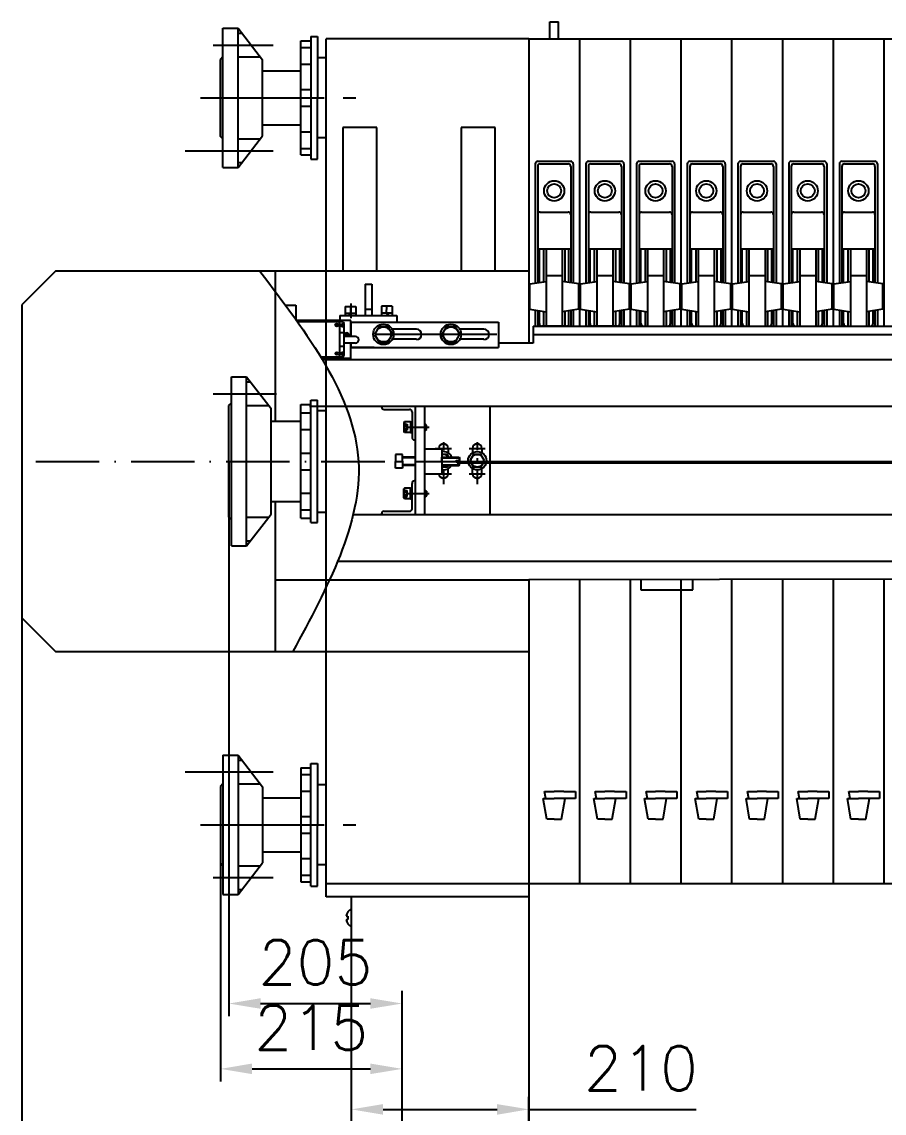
# Model space of a CAD drawing. Extents: x -2176 to 14083, y -1057 to 7853.
# Drawn here: x -479 to 542, y 5066 to 6358 of the extents above; entities that cross this region are included whole.
import ezdxf

# ---------------------------------------------------------------- set-up
doc = ezdxf.new("R2010")
doc.units = 0
doc.header["$LTSCALE"] = 15
for name, pattern in [('DASHED', [0.75, 0.5, -0.25]), ('GEN3A', [3.125, 2.25, -0.875]), ('GEN7', [13.75, 9.75, -1.5, 1, -1.5]), ('GEN7A', [7.5, 5, -1.25, 0, -1.25])]:
    doc.linetypes.add(name, pattern=pattern)
doc.layers.get('0').update_dxf_attribs({"linetype": 'CONTINUOUS'})
doc.layers.get('DEFPOINTS').update_dxf_attribs({"linetype": 'CONTINUOUS'})
for name, color, linetype in [('0N', 7, 'CONTINUOUS'), ('3AN', 6, 'GEN3A'), ('5', 3, 'CONTINUOUS'), ('7', 4, 'GEN7'), ('7A', 4, 'GEN7A'), ('7AN', 4, 'GEN7A')]:
    doc.layers.add(name, color=color, linetype=linetype)
doc.styles.get("Standard").update_dxf_attribs({"font": 'txt.shx', "bigfont": 'hztxt.shx'})
doc.dimstyles.new('GEN-ISO', dxfattribs={"dimscale": 15, "dimtxt": 3.5, "dimasz": 2.5, "dimexe": 1, "dimexo": 0, "dimgap": 1.5, "dimtad": 1, "dimzin": 9, "dimdsep": 46, "dimtxsty": 'Standard', "dimcen": 0, "dimclrd": 256, "dimclre": 256, "dimclrt": 2, "dimaunit": 1, "dimadec": 0, "dimazin": 0, "dimtp": 0.1, "dimtm": 0.1, "dimtfac": 0.71, "dimtdec": 3, "dimtmove": 0, "dimatfit": 3, "dimfxl": 0, "dimtzin": 0, "dimarcsym": 0})

# ---------------------------------------------------------------- blocks, each defined once
blk = doc.blocks.new('*D9')
at = {"linetype": 'ByBlock'}
for p, q in [((7531.5, 5530.8), (7531.5, 3845.9)), ((-478.7, 4676.1), (-478.7, 3845.9)), ((7494, 3860.9), (-441.2, 3860.9))]:
    blk.add_line(p, q, dxfattribs=at)
for points in [[(-441.2, 3867.2), (-441.2, 3854.7), (-478.7, 3860.9)], [(7494, 3867.2), (7494, 3854.7), (7531.5, 3860.9)]]:
    blk.add_solid(points, dxfattribs=at)
at = {"layer": 'DEFPOINTS', "color": 0, "linetype": 'ByBlock'}
for p in [(7531.5, 5530.8), (-478.7, 4676.1), (-478.7, 3860.9)]:
    blk.add_point(p, dxfattribs=at)
at = {"color": 2, "linetype": 'ByBlock', "insert": (3525.9, 3909.7), "char_height": 52.5, "attachment_point": 5}
blk.add_mtext('8010', dxfattribs=at)
blk = doc.blocks.new('*D10')
at = {"linetype": 'ByBlock'}
for p, q in [((6489.1, 5677.6), (6489.1, 4017.7)), ((-478.7, 5652.6), (-478.7, 4017.7)), ((6451.6, 4032.7), (-441.2, 4032.7))]:
    blk.add_line(p, q, dxfattribs=at)
for points in [[(-441.2, 4038.9), (-441.2, 4026.4), (-478.7, 4032.7)], [(6451.6, 4038.9), (6451.6, 4026.4), (6489.1, 4032.7)]]:
    blk.add_solid(points, dxfattribs=at)
at = {"layer": 'DEFPOINTS', "color": 0, "linetype": 'ByBlock'}
for p in [(6489.1, 5677.6), (-478.7, 5652.6), (-478.7, 4032.7)]:
    blk.add_point(p, dxfattribs=at)
at = {"color": 2, "linetype": 'ByBlock', "insert": (3005.2, 4081.4), "char_height": 52.5, "attachment_point": 5}
blk.add_mtext('6968', dxfattribs=at)
blk = doc.blocks.new('*D12')
at = {"linetype": 'ByBlock'}
for p, q in [((-243.7, 5407.6), (-243.7, 5103.9)), ((-28.7, 5066.5), (-28.7, 5133.9)), ((-206.2, 5118.9), (-66.2, 5118.9))]:
    blk.add_line(p, q, dxfattribs=at)
for points in [[(-206.2, 5125.2), (-206.2, 5112.7), (-243.7, 5118.9)], [(-66.2, 5125.2), (-66.2, 5112.7), (-28.7, 5118.9)]]:
    blk.add_solid(points, dxfattribs=at)
at = {"layer": 'DEFPOINTS', "color": 0, "linetype": 'ByBlock'}
for p in [(-243.7, 5407.6), (-28.7, 5118.9), (-28.7, 5066.5)]:
    blk.add_point(p, dxfattribs=at)
at = {"color": 2, "linetype": 'ByBlock', "insert": (-136.2, 5167.7), "char_height": 52.5, "attachment_point": 5}
blk.add_mtext('215', dxfattribs=at)
blk = doc.blocks.new('*D13')
at = {"linetype": 'ByBlock'}
for p, q in [((-233.7, 5837.6), (-233.7, 5181.2)), ((-28.7, 5066.5), (-28.7, 5211.2)), ((-196.2, 5196.2), (-66.2, 5196.2))]:
    blk.add_line(p, q, dxfattribs=at)
for points in [[(-196.2, 5202.5), (-196.2, 5190), (-233.7, 5196.2)], [(-66.2, 5202.5), (-66.2, 5190), (-28.7, 5196.2)]]:
    blk.add_solid(points, dxfattribs=at)
at = {"layer": 'DEFPOINTS', "color": 0, "linetype": 'ByBlock'}
for p in [(-233.7, 5837.6), (-28.7, 5196.2), (-28.7, 5066.5)]:
    blk.add_point(p, dxfattribs=at)
at = {"color": 2, "linetype": 'ByBlock', "insert": (-131.2, 5245), "char_height": 52.5, "attachment_point": 5}
blk.add_mtext('205', dxfattribs=at)
blk = doc.blocks.new('*D14')
at = {"linetype": 'ByBlock'}
for p, q in [((-88.7, 4937.6), (-88.7, 5086)), ((121.3, 4937.6), (121.3, 5086)), ((-51.2, 5071), (83.8, 5071)), ((121.3, 5071), (319.2, 5071))]:
    blk.add_line(p, q, dxfattribs=at)
for points in [[(-51.2, 5077.2), (-51.2, 5064.7), (-88.7, 5071)], [(83.8, 5077.2), (83.8, 5064.7), (121.3, 5071)]]:
    blk.add_solid(points, dxfattribs=at)
at = {"layer": 'DEFPOINTS', "color": 0, "linetype": 'ByBlock'}
for p in [(121.3, 5071), (-88.7, 4937.6), (121.3, 4937.6)]:
    blk.add_point(p, dxfattribs=at)
at = {"color": 2, "linetype": 'ByBlock', "insert": (254, 5119.7), "char_height": 52.5, "attachment_point": 5}
blk.add_mtext('210', dxfattribs=at)
blk = doc.blocks.new('*U23')
at = {"layer": '3AN'}
for p, q in [((1.6, 20.8), (0, 18)), ((0, 18), (0, -18)), ((1.6, 20.8), (20.7, 20.8)), ((20.7, 20.8), (22.3, 18)), ((22.3, 18), (22.3, -18)), ((1.6, 10.4), (20.7, 10.4)), ((1.6, -10.4), (20.7, -10.4)), ((1.6, -20.8), (0, -18)), ((1.6, -20.8), (20.7, -20.8)), ((20.7, -20.8), (22.3, -18))]:
    blk.add_line(p, q, dxfattribs=at)
for centre, radius, start, end in [((9.2, 15.6), 9.19, 154.4385, 214.4385), ((13.1, 15.6), 9.19, 325.5615, 25.5615), ((34.3, 0), 34.3, 162.383, 197.617), ((-12, 0), 34.3, 342.383, 17.617), ((9.2, -15.6), 9.19, 145.5615, 205.5615), ((13.1, -15.6), 9.19, 334.4385, 34.4385)]:
    blk.add_arc(centre, radius, start, end, dxfattribs=at)
at = {"layer": '7AN'}
blk.add_line((-45, 0), (67.3, 0), dxfattribs=at)
blk = doc.blocks.new('*U25')
at = {"layer": '3AN'}
for p, q in [((-136.2, 22.3), (-189.1, 36.1)), ((-141.9, 0.6), (-194.8, 14.5)), ((-141.9, 0.6), (-136.2, 22.3)), ((-97, 11.2), (-194.8, -14.5)), ((-3, 11.2), (-97, 11.2)), ((0, 12), (-3, 11.2)), ((0, 10.4), (-3, 11.2)), ((0, 12), (0, -12)), ((0, 12), (64, 12)), ((0, 10.4), (64, 10.4)), ((64, 12), (64, 10.4)), ((64, 12), (64, -12)), ((64, 10.4), (64, -10.4)), ((-97, -11.2), (-188.8, -36.1)), ((-3, -11.2), (-97, -11.2)), ((0, -10.4), (-3, -11.2)), ((0, -12), (-3, -11.2)), ((0, -10.4), (64, -10.4)), ((0, -12), (64, -12)), ((64, -12), (64, -10.4))]:
    blk.add_line(p, q, dxfattribs=at)
for radius, end in [(37.4, 285.1607), (15, 284.7192)]:
    blk.add_arc((-198.6, 0), radius, 75.2808, end, dxfattribs=at)
at = {"layer": '7AN'}
for p, q in [((-198.6, 82.4), (-198.6, -82.4)), ((-117.6, 5.8), (-187.6, 24.2)), ((-281, 0), (-116.2, 0)), ((-97, 0), (-191.7, -25.7)), ((-97, 0), (109, 0))]:
    blk.add_line(p, q, dxfattribs=at)
blk.add_arc((-198.6, 0), 26.6, 65.461, 285.1607, dxfattribs=at)
blk = doc.blocks.new('*D139')
at = {"linetype": 'ByBlock'}
for p, q in [((-478.7, 5652.6), (-478.7, 4191.9)), ((-28.7, 4748.8), (-28.7, 4191.9)), ((-441.2, 4206.9), (-66.2, 4206.9))]:
    blk.add_line(p, q, dxfattribs=at)
for points in [[(-441.2, 4213.1), (-441.2, 4200.6), (-478.7, 4206.9)], [(-66.2, 4213.1), (-66.2, 4200.6), (-28.7, 4206.9)]]:
    blk.add_solid(points, dxfattribs=at)
at = {"layer": 'DEFPOINTS', "color": 0, "linetype": 'ByBlock'}
for p in [(-478.7, 5652.6), (-28.7, 4748.8), (-28.7, 4206.9)]:
    blk.add_point(p, dxfattribs=at)
at = {"color": 2, "linetype": 'ByBlock', "insert": (-253.7, 4255.6), "char_height": 52.5, "attachment_point": 5}
blk.add_mtext('450', dxfattribs=at)

msp = doc.modelspace()

# ---------------------------------------------------------------- linework, layer by layer
for p, q in [((146.291, 6357.621), (156.291, 6357.621)), ((146.291, 6337.621), (146.291, 6357.621)), ((156.291, 6337.621), (156.291, 6357.621)), ((-240.709, 6185.121), (-240.709, 6350.121)), ((-240.709, 6350.121), (-222.709, 6350.121)), ((-222.709, 6185.121), (-222.709, 6350.121)), ((-222.709, 6350.121), (-193.709, 6312.621)), ((-222.709, 6344.121), (-218.069, 6344.121)), ((-136.709, 6340.121), (-136.709, 6195.121)), ((-136.709, 6340.121), (-128.709, 6340.121)), ((-128.709, 6340.121), (-128.709, 6267.621)), ((-148.709, 6200.121), (-148.709, 6335.121)), ((-148.709, 6335.121), (-136.709, 6335.121)), ((-148.709, 6327.339), (-136.709, 6327.339)), ((121.291, 6337.621), (-118.709, 6337.621)), ((-118.709, 6062.621), (-118.709, 6337.621)), ((121.291, 6337.621), (121.291, 5977.621)), ((121.291, 6337.621), (181.291, 6337.621)), ((181.291, 6337.621), (181.291, 5997.621)), ((181.291, 6337.621), (241.291, 6337.621)), ((241.291, 6337.621), (241.291, 5997.621)), ((241.291, 6337.621), (301.291, 6337.621)), ((301.291, 6337.621), (301.291, 5997.621)), ((301.291, 6337.621), (361.291, 6337.621)), ((361.291, 6337.621), (421.291, 6337.621)), ((361.291, 6337.621), (361.291, 5997.621)), ((421.291, 6337.621), (421.291, 5997.621)), ((421.291, 6337.621), (481.291, 6337.621)), ((481.291, 6337.621), (481.291, 5997.621)), ((481.291, 6337.621), (541.291, 6337.621)), ((541.291, 6337.621), (541.291, 5997.621)), ((541.291, 6337.621), (601.291, 6337.621)), ((-240.709, 6316.139), (-243.709, 6313.139)), ((-222.709, 6316.121), (-196.415, 6316.121)), ((-118.709, 6314.953), (-128.709, 6314.953)), ((-243.709, 6222.104), (-243.709, 6313.139)), ((-193.709, 6222.621), (-193.709, 6312.621)), ((-148.709, 6307.638), (-136.709, 6307.638)), ((-193.709, 6299.621), (-148.709, 6299.621)), ((-148.709, 6277.472), (-136.709, 6277.472)), ((-128.709, 6195.121), (-128.709, 6267.621)), ((-148.709, 6257.77), (-136.709, 6257.77)), ((-193.709, 6235.621), (-148.709, 6235.621)), ((-148.709, 6227.605), (-136.709, 6227.605)), ((-58.709, 6232.621), (-98.709, 6232.621)), ((-98.709, 6232.621), (-98.709, 6062.621)), ((-58.709, 6062.621), (-58.709, 6232.621)), ((81.291, 6232.621), (41.291, 6232.621)), ((41.291, 6232.621), (41.291, 6062.621)), ((81.291, 6062.621), (81.291, 6232.621)), ((-240.709, 6219.104), (-243.709, 6222.104)), ((-222.709, 6185.121), (-193.709, 6222.621)), ((-222.709, 6219.121), (-196.415, 6219.121)), ((-118.709, 6220.29), (-128.709, 6220.29)), ((-148.709, 6207.903), (-136.709, 6207.903)), ((-148.709, 6200.121), (-136.709, 6200.121)), ((-240.709, 6185.121), (-222.709, 6185.121)), ((-222.709, 6191.121), (-218.069, 6191.121)), ((-136.709, 6195.121), (-128.709, 6195.121)), ((-438.709, 6062.621), (-478.709, 6022.621)), ((-178.709, 6062.621), (-438.709, 6062.621)), ((-178.709, 6062.621), (-178.709, 5885.121)), ((121.291, 6062.621), (-178.709, 6062.621)), ((-178.709, 6062.621), (-178.709, 6038.612)), ((-118.709, 5322.621), (-118.709, 6062.621)), ((-72.427, 6047.291), (-72.427, 6010.291)), ((-72.427, 6047.291), (-64.427, 6047.291)), ((-64.427, 6047.291), (-64.427, 6010.291)), ((-478.709, 6022.621), (-478.709, 5652.621)), ((-166.583, 6022.291), (-154.427, 6022.291)), ((-154.427, 6022.291), (-154.427, 6004.245)), ((-96.136, 6021.027), (-96.136, 6009.935)), ((-96.136, 6021.027), (-83.456, 6021.027)), ((-89.555, 6024.516), (-89.555, 6007.215)), ((-89.555, 6021.027), (-89.555, 6012.814)), ((-89.555, 6012.814), (-89.555, 6021.027)), ((-83.456, 6021.027), (-83.456, 6009.935)), ((-72.427, 6017.856), (-64.427, 6017.856)), ((-40.586, 6021.166), (-53.266, 6021.103)), ((-53.266, 6021.103), (-53.21, 6010.011)), ((-47.011, 6012.921), (-46.926, 6021.134)), ((-40.586, 6021.166), (-40.53, 6010.074)), ((-102.31, 6010.291), (-102.31, 6004.245)), ((-102.31, 6010.291), (-57.293, 6010.291)), ((-96.136, 6012.814), (-83.456, 6012.814)), ((-90.528, 6012.814), (-91.633, 6010.291)), ((-89.669, 6012.814), (-90.774, 6010.291)), ((-57.293, 6010.291), (-34.876, 6010.291)), ((-40.545, 6012.954), (-53.225, 6012.89)), ((-47.011, 6012.921), (-45.894, 6010.404)), ((-46.152, 6012.926), (-45.035, 6010.408)), ((-34.876, 6010.291), (-34.876, 6002.291)), ((-104.306, 5998.573), (-107.77, 5998.573)), ((-104.306, 5999.139), (-107.707, 5999.139)), ((-97.548, 5998.296), (-101.012, 5998.296)), ((-97.548, 5998.862), (-100.949, 5998.862)), ((-89.427, 6002.291), (85.573, 6002.291)), ((-89.427, 6002.291), (-89.427, 5985.409)), ((85.573, 6002.291), (85.573, 5972.291)), ((126.291, 5997.621), (4863.732, 5997.621)), ((126.291, 5997.621), (126.291, 5977.621)), ((83.445, 5987.86), (-59.136, 5987.86)), ((126.291, 5987.621), (4873.318, 5987.621)), ((-104.306, 5965.471), (-107.707, 5965.471)), ((-97.548, 5965.194), (-100.949, 5965.194)), ((-89.452, 5972.291), (85.573, 5972.291)), ((-89.427, 5977.577), (-89.427, 5972.291)), ((-61.672, 5972.291), (-89.427, 5972.291)), ((126.291, 5977.621), (85.573, 5977.621)), ((-123.161, 5958.036), (3103.644, 5958.036)), ((-104.306, 5964.905), (-107.77, 5964.905)), ((-97.548, 5964.628), (-101.012, 5964.628)), ((-230.709, 5737.621), (-230.709, 5937.621)), ((-230.709, 5937.621), (-212.709, 5937.621)), ((-212.709, 5737.621), (-212.709, 5937.621)), ((-212.709, 5937.621), (-183.709, 5900.121)), ((-212.709, 5931.621), (-208.069, 5931.621)), ((-233.709, 5903.621), (-230.709, 5906.621)), ((-233.709, 5771.621), (-233.709, 5903.621)), ((-212.709, 5903.621), (-186.415, 5903.621)), ((-148.709, 5770.355), (-148.709, 5904.888)), ((-148.709, 5904.888), (-136.709, 5904.888)), ((-138.269, 5903.036), (3103.644, 5903.036)), ((-136.709, 5765.121), (-136.709, 5910.121)), ((-136.709, 5910.121), (-128.709, 5910.121)), ((-128.709, 5765.121), (-128.709, 5910.121)), ((-1.669, 5774.627), (-1.669, 5903.036)), ((75.271, 5903.036), (75.271, 5774.627)), ((-183.709, 5775.121), (-183.709, 5900.121)), ((-148.709, 5895.138), (-136.709, 5895.138)), ((-128.709, 5897.621), (-118.709, 5897.621)), ((-183.709, 5885.121), (-148.709, 5885.121)), ((-148.709, 5875.436), (-136.709, 5875.436)), ((-1.669, 5852.621), (18.331, 5852.621)), ((-1.669, 5837.621), (-1.669, 5852.621)), ((18.331, 5852.621), (18.331, 5822.621)), ((25.771, 5853.036), (25.771, 5847.707)), ((54.771, 5853.036), (54.771, 5847.707)), ((65.771, 5853.036), (65.771, 5847.707)), ((-148.709, 5847.472), (-136.709, 5847.472)), ((-12.946, 5841.895), (-28.395, 5841.895)), ((18.331, 5841.895), (39.36, 5841.895)), ((36.429, 5837.621), (5805.665, 5837.621)), ((38.713, 5842.621), (39.36, 5841.895)), ((-148.709, 5827.77), (-136.709, 5827.77)), ((-12.946, 5833.347), (-28.395, 5833.347)), ((18.331, 5833.347), (39.36, 5833.347)), ((25.771, 5823.036), (25.771, 5829.037)), ((36.429, 5835.762), (5805.665, 5835.762)), ((38.713, 5832.621), (39.36, 5833.347)), ((54.771, 5823.036), (54.771, 5829.037)), ((65.771, 5823.036), (65.771, 5829.037)), ((18.331, 5822.621), (-1.669, 5822.621)), ((-148.709, 5799.806), (-136.709, 5799.806)), ((-183.709, 5790.121), (-148.709, 5790.121)), ((-178.709, 5790.121), (-178.709, 5612.621)), ((-233.709, 5771.621), (-230.709, 5768.621)), ((-212.709, 5737.621), (-183.709, 5775.121)), ((-212.709, 5771.621), (-186.415, 5771.621)), ((-148.709, 5780.104), (-136.709, 5780.104)), ((-128.709, 5777.621), (-118.709, 5777.621)), ((-86.637, 5774.627), (3103.644, 5774.627)), ((-148.709, 5770.355), (-136.709, 5770.355)), ((-136.709, 5765.121), (-128.709, 5765.121)), ((-230.709, 5737.621), (-212.709, 5737.621)), ((-212.709, 5743.621), (-208.069, 5743.621)), ((-104.888, 5719.627), (3103.644, 5719.627)), ((-178.709, 5697.621), (121.291, 5697.621)), ((2837.878, 5701.423), (121.291, 5697.621)), ((121.291, 5697.621), (121.291, 5337.621)), ((181.291, 5697.621), (181.291, 5337.621)), ((241.291, 5697.621), (241.291, 5337.621)), ((253.904, 5697.621), (253.904, 5685.653)), ((301.291, 5697.621), (301.291, 5337.621)), ((315.195, 5685.653), (315.195, 5697.621)), ((361.291, 5697.621), (361.291, 5337.621)), ((421.291, 5697.621), (421.291, 5337.621)), ((481.291, 5697.621), (481.291, 5337.621)), ((541.291, 5697.621), (541.291, 5337.621)), ((253.904, 5685.653), (315.195, 5685.653)), ((-478.709, 5652.621), (-438.709, 5612.621)), ((-438.709, 5612.621), (-178.709, 5612.621)), ((-178.709, 5612.621), (121.291, 5612.621)), ((-240.709, 5490.121), (-240.709, 5325.121)), ((-240.709, 5490.121), (-222.709, 5490.121)), ((-222.709, 5490.121), (-193.709, 5452.621)), ((-222.709, 5490.121), (-222.709, 5325.121)), ((-222.709, 5484.121), (-218.069, 5484.121)), ((-148.709, 5475.121), (-148.709, 5340.121)), ((-148.709, 5475.121), (-136.709, 5475.121)), ((-136.709, 5335.121), (-136.709, 5480.121)), ((-136.709, 5480.121), (-128.709, 5480.121)), ((-128.709, 5480.121), (-128.709, 5407.621)), ((-148.709, 5467.339), (-136.709, 5467.339)), ((-240.709, 5456.139), (-243.709, 5453.139)), ((-243.709, 5453.139), (-243.709, 5362.104)), ((-222.709, 5456.121), (-196.415, 5456.121)), ((-193.709, 5452.621), (-193.709, 5362.621)), ((-118.709, 5454.953), (-128.709, 5454.953)), ((-128.709, 5454.953), (-128.709, 5407.621)), ((-193.709, 5439.621), (-148.709, 5439.621)), ((-148.709, 5447.638), (-136.709, 5447.638)), ((138.284, 5438.693), (151.291, 5438.693)), ((142.517, 5414.333), (138.284, 5438.693)), ((139.941, 5446.922), (151.291, 5446.922)), ((141.55, 5438.693), (139.941, 5446.922)), ((162.642, 5446.922), (151.291, 5446.922)), ((176.42, 5438.693), (151.291, 5438.693)), ((160.066, 5414.333), (164.299, 5438.693)), ((162.642, 5446.922), (176.42, 5446.922)), ((176.42, 5446.922), (176.42, 5438.693)), ((198.284, 5438.693), (211.291, 5438.693)), ((202.517, 5414.333), (198.284, 5438.693)), ((199.941, 5446.922), (211.291, 5446.922)), ((201.55, 5438.693), (199.941, 5446.922)), ((222.642, 5446.922), (211.291, 5446.922)), ((236.42, 5438.693), (211.291, 5438.693)), ((220.066, 5414.333), (224.299, 5438.693)), ((222.642, 5446.922), (236.42, 5446.922)), ((236.42, 5446.922), (236.42, 5438.693)), ((258.284, 5438.693), (271.291, 5438.693)), ((262.517, 5414.333), (258.284, 5438.693)), ((259.941, 5446.922), (271.291, 5446.922)), ((261.55, 5438.693), (259.941, 5446.922)), ((282.642, 5446.922), (271.291, 5446.922)), ((296.42, 5438.693), (271.291, 5438.693)), ((280.066, 5414.333), (284.299, 5438.693)), ((282.642, 5446.922), (296.42, 5446.922)), ((296.42, 5446.922), (296.42, 5438.693)), ((322.517, 5414.333), (318.284, 5438.693)), ((318.284, 5438.693), (331.291, 5438.693)), ((321.55, 5438.693), (319.941, 5446.922)), ((319.941, 5446.922), (331.291, 5446.922)), ((342.642, 5446.922), (331.291, 5446.922)), ((356.42, 5438.693), (331.291, 5438.693)), ((340.066, 5414.333), (344.299, 5438.693)), ((342.642, 5446.922), (356.42, 5446.922)), ((356.42, 5446.922), (356.42, 5438.693)), ((378.284, 5438.693), (391.291, 5438.693)), ((382.517, 5414.333), (378.284, 5438.693)), ((379.941, 5446.922), (391.291, 5446.922)), ((381.55, 5438.693), (379.941, 5446.922)), ((402.642, 5446.922), (391.291, 5446.922)), ((416.42, 5438.693), (391.291, 5438.693)), ((400.066, 5414.333), (404.299, 5438.693)), ((402.642, 5446.922), (416.42, 5446.922)), ((416.42, 5446.922), (416.42, 5438.693)), ((442.517, 5414.333), (438.284, 5438.693)), ((438.284, 5438.693), (451.291, 5438.693)), ((441.55, 5438.693), (439.941, 5446.922)), ((439.941, 5446.922), (451.291, 5446.922)), ((462.642, 5446.922), (451.291, 5446.922)), ((476.42, 5438.693), (451.291, 5438.693)), ((460.066, 5414.333), (464.299, 5438.693)), ((462.642, 5446.922), (476.42, 5446.922)), ((476.42, 5446.922), (476.42, 5438.693)), ((502.517, 5414.333), (498.284, 5438.693)), ((498.284, 5438.693), (511.291, 5438.693)), ((501.55, 5438.693), (499.941, 5446.922)), ((499.941, 5446.922), (511.291, 5446.922)), ((522.642, 5446.922), (511.291, 5446.922)), ((536.42, 5438.693), (511.291, 5438.693)), ((520.066, 5414.333), (524.299, 5438.693)), ((522.642, 5446.922), (536.42, 5446.922)), ((536.42, 5446.922), (536.42, 5438.693)), ((-148.709, 5417.472), (-136.709, 5417.472)), ((151.291, 5414.333), (142.517, 5414.333)), ((151.291, 5414.333), (160.066, 5414.333)), ((211.291, 5414.333), (202.517, 5414.333)), ((211.291, 5414.333), (220.066, 5414.333)), ((271.291, 5414.333), (262.517, 5414.333)), ((271.291, 5414.333), (280.066, 5414.333)), ((331.291, 5414.333), (322.517, 5414.333)), ((331.291, 5414.333), (340.066, 5414.333)), ((391.291, 5414.333), (382.517, 5414.333)), ((391.291, 5414.333), (400.066, 5414.333)), ((451.291, 5414.333), (442.517, 5414.333)), ((451.291, 5414.333), (460.066, 5414.333)), ((511.291, 5414.333), (502.517, 5414.333)), ((511.291, 5414.333), (520.066, 5414.333)), ((-148.709, 5397.77), (-136.709, 5397.77)), ((-128.709, 5335.121), (-128.709, 5407.621)), ((-128.709, 5360.29), (-128.709, 5407.621)), ((-193.709, 5375.621), (-148.709, 5375.621)), ((-240.709, 5359.104), (-243.709, 5362.104)), ((-222.709, 5325.121), (-193.709, 5362.621)), ((-222.709, 5359.121), (-196.415, 5359.121)), ((-148.709, 5367.605), (-136.709, 5367.605)), ((-118.709, 5360.29), (-128.709, 5360.29)), ((-148.709, 5347.903), (-136.709, 5347.903)), ((-148.709, 5340.121), (-136.709, 5340.121)), ((-136.709, 5335.121), (-128.709, 5335.121)), ((121.291, 5337.621), (-118.709, 5337.621)), ((181.291, 5337.621), (121.291, 5337.621)), ((121.291, 5337.621), (121.291, 5322.621)), ((241.291, 5337.621), (181.291, 5337.621)), ((301.291, 5337.621), (241.291, 5337.621)), ((361.291, 5337.621), (301.291, 5337.621)), ((421.291, 5337.621), (361.291, 5337.621)), ((481.291, 5337.621), (421.291, 5337.621)), ((541.291, 5337.621), (481.291, 5337.621)), ((601.291, 5337.621), (541.291, 5337.621)), ((-240.709, 5325.121), (-222.709, 5325.121)), ((-222.709, 5331.121), (-218.069, 5331.121)), ((121.291, 5322.621), (-118.709, 5322.621)), ((-88.709, 4937.621), (-88.709, 5322.621)), ((121.291, 5322.621), (121.291, 4937.621)), ((-94.818, 5299.574), (-92.759, 5299.574)), ((-94.818, 5299.574), (-92.759, 5299.574)), ((-94.818, 5295.574), (-92.759, 5295.574)), ((-94.818, 5295.574), (-92.759, 5295.574)), ((-92.759, 5299.574), (-92.759, 5295.574)), ((-92.759, 5299.574), (-92.759, 5295.574))]:
    msp.add_line(p, q)
at = {"color": 7}
for p, q in [((-89.452, 6004.245), (-153.555, 6004.245)), ((-89.452, 5985.409), (-89.452, 6004.245)), ((-99.283, 6002.579), (-152.377, 6002.579)), ((-102.562, 5963.355), (-102.562, 6000.855)), ((-97.283, 5963.078), (-97.283, 6000.579)), ((-11.827, 5994.133), (-41.48, 5994.133)), ((68.173, 5994.133), (38.52, 5994.133)), ((-97.283, 5989.742), (-102.562, 5989.742)), ((-83.848, 5985.409), (-97.283, 5985.409)), ((-11.827, 5982.133), (-41.168, 5982.133)), ((68.173, 5982.133), (38.832, 5982.133)), ((-97.283, 5973.577), (-102.562, 5973.577)), ((-83.71, 5977.577), (-97.283, 5977.577)), ((-89.452, 5959.245), (-89.452, 5977.577)), ((-99.283, 5961.078), (-124.993, 5961.078)), ((-89.452, 5959.245), (-123.885, 5959.245))]:
    msp.add_line(p, q, dxfattribs=at)
at = {"color": 1}
for p, q in [((-89.452, 5986.007), (-97.283, 5986.007)), ((-94.452, 5989.527), (-94.452, 5985.175))]:
    msp.add_line(p, q, dxfattribs=at)
at = {"color": 3}
for p, q in [((-94.782, 5988.885), (-94.782, 5985.175)), ((-94.13, 5988.886), (-94.13, 5985.175))]:
    msp.add_line(p, q, dxfattribs=at)
at = {"color": 0}
for p, q in [((-52.946, 5902.036), (-52.946, 5903.036)), ((-12.946, 5774.627), (-12.946, 5903.036)), ((-49.946, 5899.036), (-19.946, 5899.036)), ((-16.946, 5896.036), (-16.946, 5866.036)), ((-18.61, 5884.477), (-16.946, 5884.477)), ((-18.61, 5878.036), (-16.946, 5878.742)), ((-16.946, 5878.036), (-18.61, 5877.276)), ((-18.61, 5871.595), (-16.946, 5871.595)), ((-13.946, 5863.036), (-12.946, 5863.036)), ((-36.395, 5845.621), (-36.395, 5837.621)), ((-28.395, 5845.621), (-36.395, 5845.621)), ((-36.395, 5837.621), (-28.395, 5837.425)), ((-36.395, 5829.621), (-36.395, 5837.621)), ((-28.395, 5837.425), (-28.395, 5845.621)), ((-12.946, 5842.621), (-28.395, 5842.621)), ((-28.395, 5837.818), (-28.395, 5829.621)), ((18.331, 5842.621), (38.713, 5842.621)), ((18.331, 5837.621), (18.331, 5842.621)), ((38.713, 5842.621), (38.713, 5837.621)), ((38.713, 5832.621), (38.713, 5837.621)), ((39.36, 5841.895), (39.36, 5837.621)), ((39.36, 5833.347), (39.36, 5837.621)), ((-28.395, 5829.621), (-36.395, 5829.621)), ((-12.946, 5832.621), (-28.395, 5832.621)), ((18.331, 5832.621), (38.713, 5832.621)), ((-16.946, 5781.627), (-16.946, 5811.627)), ((-13.946, 5814.627), (-12.946, 5814.627)), ((-18.61, 5806.068), (-16.946, 5806.068)), ((-16.946, 5799.627), (-18.61, 5800.387)), ((-18.61, 5799.627), (-16.946, 5798.921)), ((-18.61, 5793.185), (-16.946, 5793.185)), ((-52.946, 5775.627), (-52.946, 5774.627)), ((-49.946, 5778.627), (-19.946, 5778.627))]:
    msp.add_line(p, q, dxfattribs=at)
at = {"color": 0, "linetype": 'Continuous'}
for p, q in [((-25.745, 5884.477), (-26.538, 5883.356)), ((-26.538, 5883.356), (-26.538, 5872.716)), ((-18.61, 5884.477), (-25.745, 5884.477)), ((-25.745, 5884.477), (-25.745, 5871.595)), ((-18.61, 5884.477), (-18.61, 5871.595)), ((-1.34, 5882), (-1.669, 5882)), ((-1.34, 5874.072), (-1.34, 5882)), ((0.022, 5880.637), (-1.34, 5882)), ((0.022, 5875.435), (-1.34, 5874.072)), ((0.022, 5875.435), (0.022, 5880.637)), ((-25.745, 5871.595), (-26.538, 5872.716)), ((-18.61, 5871.595), (-25.745, 5871.595)), ((-1.34, 5874.072), (-1.669, 5874.072)), ((24.636, 5845.931, 8.92), (18.331, 5845.931, 8.92)), ((26.547, 5842.621, 8.92), (24.636, 5845.931, 8.92)), ((55.907, 5845.931, 8.92), (51.543, 5838.372, 8.92)), ((51.543, 5838.372, 8.92), (55.907, 5830.813, 8.92)), ((64.636, 5845.931, 8.92), (55.907, 5845.931, 8.92)), ((69, 5838.372, 8.92), (64.636, 5845.931, 8.92)), ((64.636, 5830.813, 8.92), (69, 5838.372, 8.92)), ((24.636, 5830.813, 8.92), (18.331, 5830.813, 8.92)), ((24.636, 5830.813, 8.92), (25.68, 5832.621, 8.92)), ((64.636, 5830.813, 8.92), (55.907, 5830.813, 8.92)), ((-25.745, 5806.068), (-26.538, 5804.947)), ((-26.538, 5794.307), (-26.538, 5804.947)), ((-18.61, 5806.068), (-25.745, 5806.068)), ((-25.745, 5793.185), (-25.745, 5806.068)), ((-18.61, 5793.185), (-18.61, 5806.068)), ((-1.34, 5803.59), (-1.669, 5803.59)), ((-1.34, 5803.59), (-1.34, 5795.663)), ((0.022, 5802.228), (-1.34, 5803.59)), ((0.022, 5802.228), (0.022, 5797.025)), ((-25.745, 5793.185), (-26.538, 5794.307)), ((-18.61, 5793.185), (-25.745, 5793.185)), ((-1.34, 5795.663), (-1.669, 5795.663)), ((0.022, 5797.025), (-1.34, 5795.663))]:
    msp.add_line(p, q, dxfattribs=at)
at = {"color": 0, "linetype": 'DASHED'}
for p, q in [((-26.538, 5881.469), (-26.538, 5874.603)), ((-26.538, 5881.469), (-22.574, 5881.469)), ((-26.538, 5879.752), (-22.574, 5879.752)), ((-26.538, 5876.32), (-22.574, 5876.32)), ((-22.574, 5881.469), (-22.574, 5874.603)), ((-26.538, 5874.603), (-22.574, 5874.603)), ((-26.538, 5796.194), (-26.538, 5803.059)), ((-26.538, 5803.059), (-22.574, 5803.059)), ((-26.538, 5801.343), (-22.574, 5801.343)), ((-26.538, 5797.91), (-22.574, 5797.91)), ((-22.574, 5796.194), (-22.574, 5803.059)), ((-26.538, 5796.194), (-22.574, 5796.194))]:
    msp.add_line(p, q, dxfattribs=at)
for points in [[(-61.502, 5987.626), (-55.976, 5978.522), (-45.329, 5978.755), (-40.207, 5988.093), (-45.733, 5997.197), (-56.38, 5996.964)], [(18.498, 5987.626), (24.024, 5978.522), (34.671, 5978.755), (39.793, 5988.093), (34.267, 5997.197), (23.62, 5996.964)]]:
    msp.add_lwpolyline(points, close=True)
for centre in [(-106.007, 5998.887), (-99.248, 5998.611), (-99.248, 5998.611), (-106.007, 5965.219), (-106.007, 5965.219), (-99.248, 5964.942), (-99.248, 5964.942)]:
    msp.add_circle(centre, 1.761)
at = {"color": 3}
for centre, radius in [((-50.855, 5987.86), 12.1), ((-50.855, 5987.86), 9.01), ((29.145, 5987.86), 12.1), ((29.145, 5987.86), 9.01)]:
    msp.add_circle(centre, radius, dxfattribs=at)
at = {"color": 0, "linetype": 'Continuous'}
for radius in [10.835, 7.559]:
    msp.add_circle((60.271, 5838.372), radius, dxfattribs=at)
at = {"color": 0}
msp.add_circle((36.431, 5837.621), 1.18, dxfattribs=at)
at = {"color": 7}
for centre, start, end in [((-104.562, 6000.855), 0, 90), ((-99.283, 6000.579), 0, 90), ((-104.562, 5963.355), 270, 0), ((-99.283, 5963.078), 270, 0)]:
    msp.add_arc(centre, 2, start, end, dxfattribs=at)
for centre, radius, start, end in [((-11.827, 5987.86), 6.147, 270, 90), ((68.173, 5987.86), 6.147, 270, 90), ((-94.452, 5986.007), 3.52, 346.336667, 143.546922), ((-84.014, 5981.489), 3.924, 273.589817, 87.564828), ((20.271, 5853.036), 5.5, 0, 180), ((60.271, 5853.036), 5.5, 0, 180), ((20.271, 5823.036), 5.5, 180, 0), ((60.271, 5823.036), 5.5, 180, 0), ((-82.565, 5297.574), 12.415, 119.661375, 170.729707), ((-82.565, 5297.574), 12.415, 119.661375, 170.729707), ((-82.565, 5297.574), 12.415, 189.270293, 240.338625), ((-82.565, 5297.574), 12.415, 189.270293, 240.338625)]:
    msp.add_arc(centre, radius, start, end)
at = {"color": 3}
for start, end in [(343.32308, 167.736652), (192.263348, 196.67692)]:
    msp.add_arc((-94.452, 5986.007), 2.897, start, end, dxfattribs=at)
at = {"color": 0}
for centre, start, end in [((-49.946, 5902.036), 180, 270), ((-19.946, 5896.036), 0, 90), ((-13.946, 5866.036), 180, 270), ((-13.946, 5811.627), 90, 180), ((-49.946, 5775.627), 90, 180), ((-19.946, 5781.627), 270, 0)]:
    msp.add_arc(centre, 3, start, end, dxfattribs=at)
at = {"color": 0, "linetype": 'Continuous'}
for radius, start, end in [(10.835, 23.0905, 100.315993), (7.559, 34.203318, 104.872966), (10.835, 259.684007, 327.941669), (7.559, 255.127034, 310.466281)]:
    msp.add_arc((20.271, 5838.372), radius, start, end, dxfattribs=at)
at = {"layer": '5', "ltscale": 1.5}
for p, q in [((128.791, 6189.621), (128.791, 6048.606)), ((131.791, 6192.621), (170.791, 6192.621)), ((131.791, 6186.621), (131.791, 6049.061)), ((134.791, 6189.621), (167.791, 6189.621)), ((170.791, 6186.621), (170.791, 6049.061)), ((173.791, 6189.621), (173.791, 6048.606)), ((188.791, 6189.621), (188.791, 6048.606)), ((191.791, 6192.621), (230.791, 6192.621)), ((191.791, 6186.621), (191.791, 6049.061)), ((194.791, 6189.621), (227.791, 6189.621)), ((230.791, 6186.621), (230.791, 6049.061)), ((233.791, 6189.621), (233.791, 6048.606)), ((248.791, 6189.621), (248.791, 6048.606)), ((251.791, 6192.621), (290.791, 6192.621)), ((251.791, 6186.621), (251.791, 6049.061)), ((254.791, 6189.621), (287.791, 6189.621)), ((290.791, 6186.621), (290.791, 6049.061)), ((293.791, 6189.621), (293.791, 6048.606)), ((308.791, 6189.621), (308.791, 6048.606)), ((311.791, 6192.621), (350.791, 6192.621)), ((311.791, 6186.621), (311.791, 6049.061)), ((314.791, 6189.621), (347.791, 6189.621)), ((350.791, 6186.621), (350.791, 6049.061)), ((353.791, 6189.621), (353.791, 6048.606)), ((368.791, 6189.621), (368.791, 6048.606)), ((371.791, 6192.621), (410.791, 6192.621)), ((371.791, 6186.621), (371.791, 6049.061)), ((374.791, 6189.621), (407.791, 6189.621)), ((410.791, 6186.621), (410.791, 6049.061)), ((413.791, 6189.621), (413.791, 6048.606)), ((428.791, 6189.621), (428.791, 6048.606)), ((431.791, 6192.621), (470.791, 6192.621)), ((431.791, 6186.621), (431.791, 6049.061)), ((434.791, 6189.621), (467.791, 6189.621)), ((470.791, 6186.621), (470.791, 6049.061)), ((473.791, 6189.621), (473.791, 6048.606)), ((488.791, 6189.621), (488.791, 6048.606)), ((491.791, 6192.621), (530.791, 6192.621)), ((491.791, 6186.621), (491.791, 6049.061)), ((494.791, 6189.621), (527.791, 6189.621)), ((530.791, 6186.621), (530.791, 6049.061)), ((533.791, 6189.621), (533.791, 6048.606)), ((134.791, 6132.621), (167.791, 6132.621)), ((194.791, 6132.621), (227.791, 6132.621)), ((254.791, 6132.621), (287.791, 6132.621)), ((314.791, 6132.621), (347.791, 6132.621)), ((374.791, 6132.621), (407.791, 6132.621)), ((434.791, 6132.621), (467.791, 6132.621)), ((494.791, 6132.621), (527.791, 6132.621)), ((131.791, 6088.988), (170.791, 6088.988)), ((133.791, 6049.364), (133.791, 6088.988)), ((138.791, 6088.988), (138.791, 6050.121)), ((141.791, 6088.988), (141.791, 5997.621)), ((160.791, 6088.988), (160.791, 5997.621)), ((163.791, 6088.988), (163.791, 6050.121)), ((168.791, 6049.364), (168.791, 6088.988)), ((191.791, 6088.988), (230.791, 6088.988)), ((193.791, 6049.364), (193.791, 6088.988)), ((198.791, 6088.988), (198.791, 6050.121)), ((201.791, 6088.988), (201.791, 5997.621)), ((220.791, 6088.988), (220.791, 5997.621)), ((223.791, 6088.988), (223.791, 6050.121)), ((228.791, 6049.364), (228.791, 6088.988)), ((251.791, 6088.988), (290.791, 6088.988)), ((253.791, 6049.364), (253.791, 6088.988)), ((258.791, 6088.988), (258.791, 6050.121)), ((261.791, 6088.988), (261.791, 5997.621)), ((280.791, 6088.988), (280.791, 5997.621)), ((283.791, 6088.988), (283.791, 6050.121)), ((288.791, 6049.364), (288.791, 6088.988)), ((311.791, 6088.988), (350.791, 6088.988)), ((313.791, 6049.364), (313.791, 6088.988)), ((318.791, 6088.988), (318.791, 6050.121)), ((321.791, 6088.988), (321.791, 5997.621)), ((340.791, 6088.988), (340.791, 5997.621)), ((343.791, 6088.988), (343.791, 6050.121)), ((348.791, 6049.364), (348.791, 6088.988)), ((371.791, 6088.988), (410.791, 6088.988)), ((373.791, 6049.364), (373.791, 6088.988)), ((378.791, 6088.988), (378.791, 6050.121)), ((381.791, 6088.988), (381.791, 5997.621)), ((400.791, 6088.988), (400.791, 5997.621)), ((403.791, 6088.988), (403.791, 6050.121)), ((408.791, 6049.364), (408.791, 6088.988)), ((431.791, 6088.988), (470.791, 6088.988)), ((433.791, 6049.364), (433.791, 6088.988)), ((438.791, 6088.988), (438.791, 6050.121)), ((441.791, 6088.988), (441.791, 5997.621)), ((460.791, 6088.988), (460.791, 5997.621)), ((463.791, 6088.988), (463.791, 6050.121)), ((468.791, 6049.364), (468.791, 6088.988)), ((491.791, 6088.988), (530.791, 6088.988)), ((493.791, 6049.364), (493.791, 6088.988)), ((498.791, 6088.988), (498.791, 6050.121)), ((501.791, 6088.988), (501.791, 5997.621)), ((520.791, 6088.988), (520.791, 5997.621)), ((523.791, 6088.988), (523.791, 6050.121)), ((528.791, 6049.364), (528.791, 6088.988)), ((141.791, 6057.621), (160.791, 6057.621)), ((201.791, 6057.621), (220.791, 6057.621)), ((261.791, 6057.621), (280.791, 6057.621)), ((321.791, 6057.621), (340.791, 6057.621)), ((381.791, 6057.621), (400.791, 6057.621)), ((441.791, 6057.621), (460.791, 6057.621)), ((501.791, 6057.621), (520.791, 6057.621)), ((122.291, 6047.621), (141.791, 6050.576)), ((122.291, 6017.621), (122.291, 6047.621)), ((180.291, 6047.621), (160.791, 6050.576)), ((180.291, 6017.621), (180.291, 6047.621)), ((182.291, 6047.621), (201.791, 6050.576)), ((182.291, 6017.621), (182.291, 6047.621)), ((240.291, 6047.621), (220.791, 6050.576)), ((240.291, 6017.621), (240.291, 6047.621)), ((242.291, 6047.621), (261.791, 6050.576)), ((242.291, 6017.621), (242.291, 6047.621)), ((300.291, 6047.621), (280.791, 6050.576)), ((300.291, 6017.621), (300.291, 6047.621)), ((302.291, 6047.621), (321.791, 6050.576)), ((302.291, 6017.621), (302.291, 6047.621)), ((360.291, 6047.621), (340.791, 6050.576)), ((360.291, 6017.621), (360.291, 6047.621)), ((362.291, 6047.621), (381.791, 6050.576)), ((362.291, 6017.621), (362.291, 6047.621)), ((420.291, 6047.621), (400.791, 6050.576)), ((420.291, 6017.621), (420.291, 6047.621)), ((422.291, 6047.621), (441.791, 6050.576)), ((422.291, 6017.621), (422.291, 6047.621)), ((480.291, 6047.621), (460.791, 6050.576)), ((480.291, 6017.621), (480.291, 6047.621)), ((482.291, 6047.621), (501.791, 6050.576)), ((482.291, 6017.621), (482.291, 6047.621)), ((540.291, 6047.621), (520.791, 6050.576)), ((540.291, 6017.621), (540.291, 6047.621)), ((122.291, 6017.621), (141.791, 6014.667)), ((180.291, 6017.621), (160.791, 6014.667)), ((182.291, 6017.621), (201.791, 6014.667)), ((240.291, 6017.621), (220.791, 6014.667)), ((242.291, 6017.621), (261.791, 6014.667)), ((300.291, 6017.621), (280.791, 6014.667)), ((302.291, 6017.621), (321.791, 6014.667)), ((360.291, 6017.621), (340.791, 6014.667)), ((362.291, 6017.621), (381.791, 6014.667)), ((420.291, 6017.621), (400.791, 6014.667)), ((422.291, 6017.621), (441.791, 6014.667)), ((480.291, 6017.621), (460.791, 6014.667)), ((482.291, 6017.621), (501.791, 6014.667)), ((540.291, 6017.621), (520.791, 6014.667)), ((128.791, 6016.636), (128.791, 5997.621)), ((131.791, 6016.182), (131.791, 5997.621)), ((133.791, 6000.621), (133.791, 6015.879)), ((138.791, 6015.121), (138.791, 5997.621)), ((163.791, 6015.121), (163.791, 5997.621)), ((168.791, 6000.621), (168.791, 6015.879)), ((170.791, 6016.182), (170.791, 5997.621)), ((173.791, 6016.636), (173.791, 5997.621)), ((188.791, 6016.636), (188.791, 5997.621)), ((191.791, 6016.182), (191.791, 5997.621)), ((193.791, 6000.621), (193.791, 6015.879)), ((198.791, 6015.121), (198.791, 5997.621)), ((223.791, 6015.121), (223.791, 5997.621)), ((228.791, 6000.621), (228.791, 6015.879)), ((230.791, 6016.182), (230.791, 5997.621)), ((233.791, 6016.636), (233.791, 5997.621)), ((248.791, 6016.636), (248.791, 5997.621)), ((251.791, 6016.182), (251.791, 5997.621)), ((253.791, 6000.621), (253.791, 6015.879)), ((258.791, 6015.121), (258.791, 5997.621)), ((283.791, 6015.121), (283.791, 5997.621)), ((288.791, 6000.621), (288.791, 6015.879)), ((290.791, 6016.182), (290.791, 5997.621)), ((293.791, 6016.636), (293.791, 5997.621)), ((308.791, 6016.636), (308.791, 5997.621)), ((311.791, 6016.182), (311.791, 5997.621)), ((313.791, 6000.621), (313.791, 6015.879)), ((318.791, 6015.121), (318.791, 5997.621)), ((343.791, 6015.121), (343.791, 5997.621)), ((348.791, 6000.621), (348.791, 6015.879)), ((350.791, 6016.182), (350.791, 5997.621)), ((353.791, 6016.636), (353.791, 5997.621)), ((368.791, 6016.636), (368.791, 5997.621)), ((371.791, 6016.182), (371.791, 5997.621)), ((373.791, 6000.621), (373.791, 6015.879)), ((378.791, 6015.121), (378.791, 5997.621)), ((403.791, 6015.121), (403.791, 5997.621)), ((408.791, 6000.621), (408.791, 6015.879)), ((410.791, 6016.182), (410.791, 5997.621)), ((413.791, 6016.636), (413.791, 5997.621)), ((428.791, 6016.636), (428.791, 5997.621)), ((431.791, 6016.182), (431.791, 5997.621)), ((433.791, 6000.621), (433.791, 6015.879)), ((438.791, 6015.121), (438.791, 5997.621)), ((463.791, 6015.121), (463.791, 5997.621)), ((468.791, 6000.621), (468.791, 6015.879)), ((470.791, 6016.182), (470.791, 5997.621)), ((473.791, 6016.636), (473.791, 5997.621)), ((488.791, 6016.636), (488.791, 5997.621)), ((491.791, 6016.182), (491.791, 5997.621)), ((493.791, 6000.621), (493.791, 6015.879)), ((498.791, 6015.121), (498.791, 5997.621)), ((523.791, 6015.121), (523.791, 5997.621)), ((528.791, 6000.621), (528.791, 6015.879)), ((530.791, 6016.182), (530.791, 5997.621)), ((533.791, 6016.636), (533.791, 5997.621)), ((165.791, 5997.621), (136.791, 5997.621)), ((225.791, 5997.621), (196.791, 5997.621))]:
    msp.add_line(p, q, dxfattribs=at)
for centre, radius in [((151.291, 6157.621), 12), ((151.291, 6157.621), 8.25), ((211.291, 6157.621), 12), ((211.291, 6157.621), 8.25), ((271.291, 6157.621), 12), ((271.291, 6157.621), 8.25), ((331.291, 6157.621), 12), ((331.291, 6157.621), 8.25), ((391.291, 6157.621), 12), ((391.291, 6157.621), 8.25), ((451.291, 6157.621), 12), ((451.291, 6157.621), 8.25), ((511.291, 6157.621), 12), ((511.291, 6157.621), 8.25)]:
    msp.add_circle(centre, radius, dxfattribs=at)
for centre, start, end in [((131.791, 6189.621), 90, 180), ((134.791, 6186.621), 90, 180), ((167.791, 6186.621), 0, 90), ((170.791, 6189.621), 0, 90), ((191.791, 6189.621), 90, 180), ((194.791, 6186.621), 90, 180), ((227.791, 6186.621), 0, 90), ((230.791, 6189.621), 0, 90), ((251.791, 6189.621), 90, 180), ((254.791, 6186.621), 90, 180), ((287.791, 6186.621), 0, 90), ((290.791, 6189.621), 0, 90), ((311.791, 6189.621), 90, 180), ((314.791, 6186.621), 90, 180), ((347.791, 6186.621), 0, 90), ((350.791, 6189.621), 0, 90), ((371.791, 6189.621), 90, 180), ((374.791, 6186.621), 90, 180), ((407.791, 6186.621), 0, 90), ((410.791, 6189.621), 0, 90), ((431.791, 6189.621), 90, 180), ((434.791, 6186.621), 90, 180), ((467.791, 6186.621), 0, 90), ((470.791, 6189.621), 0, 90), ((491.791, 6189.621), 90, 180), ((494.791, 6186.621), 90, 180), ((527.791, 6186.621), 0, 90), ((530.791, 6189.621), 0, 90), ((134.791, 6129.621), 90, 180), ((167.791, 6129.621), 0, 90), ((194.791, 6129.621), 90, 180), ((227.791, 6129.621), 0, 90), ((254.791, 6129.621), 90, 180), ((287.791, 6129.621), 0, 90), ((314.791, 6129.621), 90, 180), ((347.791, 6129.621), 0, 90), ((374.791, 6129.621), 90, 180), ((407.791, 6129.621), 0, 90), ((434.791, 6129.621), 90, 180), ((467.791, 6129.621), 0, 90), ((494.791, 6129.621), 90, 180), ((527.791, 6129.621), 0, 90), ((136.791, 6000.621), 180, 270), ((165.791, 6000.621), 270, 360), ((196.791, 6000.621), 180, 270), ((225.791, 6000.621), 270, 360), ((256.791, 6000.621), 180, 270), ((285.791, 6000.621), 270, 360), ((316.791, 6000.621), 180, 270), ((345.791, 6000.621), 270, 360), ((376.791, 6000.621), 180, 270), ((405.791, 6000.621), 270, 360), ((436.791, 6000.621), 180, 270), ((465.791, 6000.621), 270, 360), ((496.791, 6000.621), 180, 270), ((525.791, 6000.621), 270, 360)]:
    msp.add_arc(centre, 3, start, end, dxfattribs=at)
at = {"layer": '5'}
msp.add_spline([(-196.857, 6062.621), (-80.332, 5837.621), (-158.015, 5612.621)], degree=3, dxfattribs=at)
at = {"layer": '7'}
for p, q in [((-252.272, 6330.121), (-181.283, 6330.121)), ((-267.156, 6267.621), (-77.033, 6267.621)), ((-285.534, 6205.121), (-181.283, 6205.121)), ((-285.534, 5470.121), (-181.283, 5470.121)), ((-267.156, 5407.621), (-77.033, 5407.621)), ((-252.272, 5345.121), (-181.283, 5345.121))]:
    msp.add_line(p, q, dxfattribs=at)
at = {"layer": '7A'}
for p, q in [((-252.153, 5917.621), (-175.748, 5917.621)), ((-23.735, 5878.036), (3.326, 5878.036)), ((20.271, 5860.263), (20.271, 5850.77)), ((60.271, 5860.263), (60.271, 5850.77)), ((-462.081, 5837.621), (3103.644, 5837.621)), ((60.271, 5841.494), (60.271, 5835.536)), ((20.271, 5826.273), (20.271, 5810.692)), ((60.271, 5826.273), (60.271, 5810.692)), ((-23.735, 5799.627), (3.326, 5799.627))]:
    msp.add_line(p, q, dxfattribs=at)
at = {"layer": '7A', "ltscale": 0.5}
for p, q in [((10.562, 5853.036), (29.687, 5853.036)), ((50.562, 5853.036), (69.687, 5853.036)), ((10.562, 5823.036), (29.687, 5823.036)), ((50.562, 5823.036), (69.687, 5823.036))]:
    msp.add_line(p, q, dxfattribs=at)

# ---------------------------------------------------------------- block references
at = {"layer": '0N', "rotation": 89.99999999999999}
for name, p in [('*U25', (-28.709, 4984.835)), ('*U23', (-28.709, 4999.192))]:
    msp.add_blockref(name, p, dxfattribs=at)

# ---------------------------------------------------------------- dimensions: what is measured, and where the dimension line sits
at = {"layer": '5'}
for base, p1, picture, middle in [((-28.709, 5196.229), (-233.709, 5837.621), '*D13', (-131.209, 5244.984)), ((-28.709, 5118.911), (-243.709, 5407.621), '*D12', (-136.209, 5167.666))]:
    dim = msp.add_linear_dim(base=base, p1=p1, p2=(-28.709, 5066.492), dimstyle='GEN-ISO', dxfattribs=at)
    dim.commit()
    dim.dimension.update_dxf_attribs({"geometry": picture, "text_midpoint": middle})
for base, p1, p2, override, picture, middle in [((-478.709, 4032.66), (6489.134, 5677.621), (-478.709, 5652.621), {"dimdec": 0}, '*D10', (3005.213, 4081.41)), ((-28.709, 4206.88), (-478.709, 5652.621), (-28.709, 4748.835), {"dimscale": 15}, '*D139', (-253.709, 4255.63))]:
    dim = msp.add_linear_dim(base=base, p1=p1, p2=p2, dimstyle='GEN-ISO', override=override, dxfattribs=at)
    dim.commit()
    dim.dimension.update_dxf_attribs({"geometry": picture, "text_midpoint": middle})
dim = msp.add_linear_dim(base=(-478.709, 3860.911), p1=(7531.464, 5530.834), p2=(-478.709, 4676.111), dimstyle='GEN-ISO', override={"dimdec": 0}, dxfattribs=at)
dim.commit()
dim.dimension.update_dxf_attribs({"geometry": '*D9', "text_midpoint": (3525.878, 3860.911), "dimtype": 160})
dim = msp.add_linear_dim(base=(121.291, 5070.983), p1=(-88.709, 4937.621), p2=(121.291, 4937.621), text='210', dimstyle='GEN-ISO', dxfattribs=at)
dim.commit()
dim.dimension.update_dxf_attribs({"geometry": '*D14', "text_midpoint": (253.966, 5070.983), "dimtype": 160})

doc.saveas('drawing.dxf')
